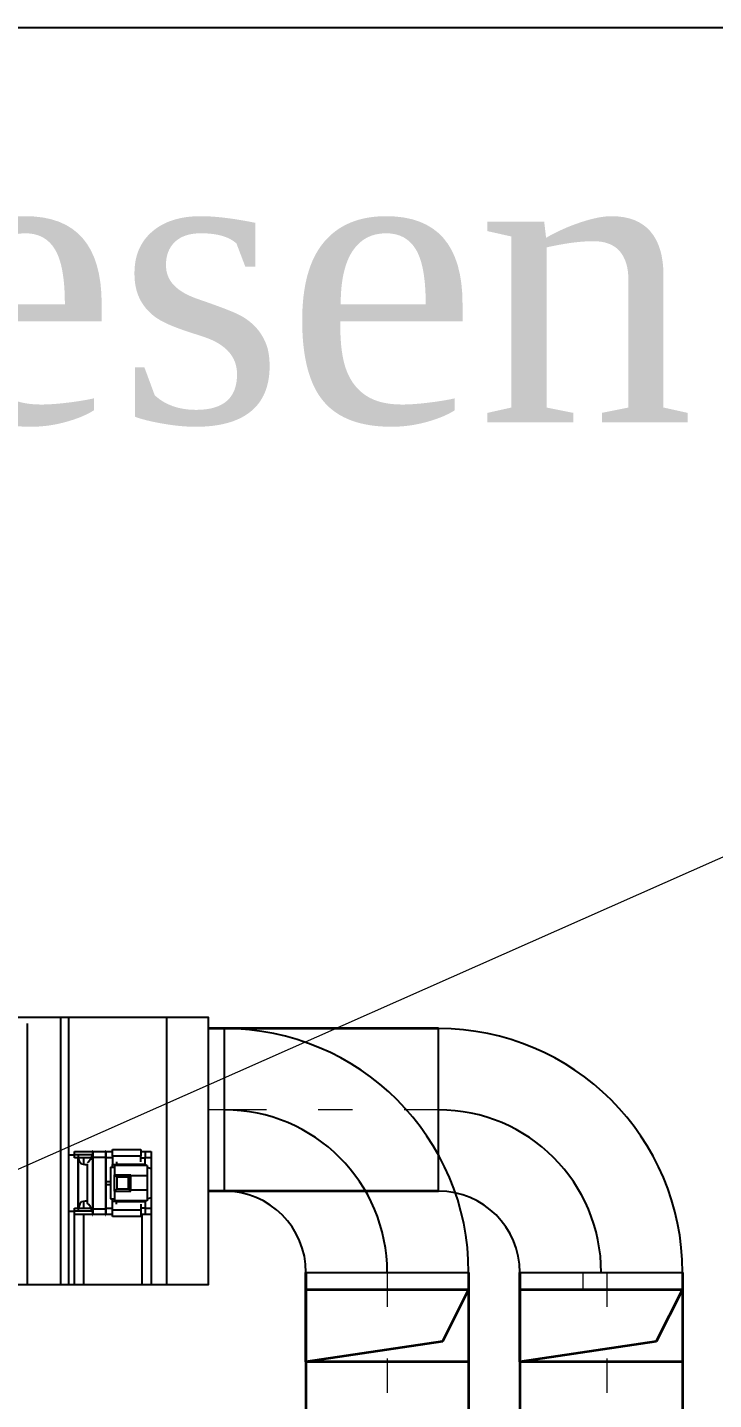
# Model space of a CAD drawing. Header units: inches. Extents: x 23 to 100097, y 11 to 104145.
# Drawn here: x 11812 to 14204, y 99359 to 104145 of the extents above; entities that cross this region are included whole.
import ezdxf

# ---------------------------------------------------------------- set-up
doc = ezdxf.new("R2010")
doc.units = ezdxf.units.IN
doc.header["$MEASUREMENT"] = 0
doc.linetypes.add('ACAD_ISO03W100', pattern=[30, 12, -18])
doc.layers.add('Divar', color=7, linetype='Continuous', lineweight=25)
for name, color, linetype in [('SYSTEMAIR1', 7, 'Continuous'), ('TEKST', 7, 'Continuous'), ('VRV MUSA', 5, 'Continuous')]:
    doc.layers.add(name, color=color, linetype=linetype)
doc.styles.add('Times New  Roman', font='times.ttf')

# ---------------------------------------------------------------- blocks, each defined once
blk = doc.blocks.new('adadadadad')
at = {"layer": 'Divar'}
blk.add_lwpolyline([(165343, -85512.5), (165343, -84030.5), (168725, -84030.5), (168725, -85512.5)], close=True, dxfattribs=at)
at = {"layer": 'SYSTEMAIR1', "linetype": 'Continuous'}
for p, q in [((167725.1, -85512.5, 0), (167725.1, -84066)), ((167725.1, -85512.5, 0), (167725.1, -84066)), ((167984.9, -84809.4, 0), (167984.9, -84773.8, 0)), ((168004.8, -84809.4, 0), (167984.9, -84809.4, 0)), ((168004.8, -84791.6, 0), (168004.8, -84791.6, 0)), ((168004.8, -84791.6, 0), (168004.8, -84791.8, 0)), ((168004.8, -84791.8, 0), (168004.8, -84792, 0)), ((168004.8, -84792, 0), (168004.8, -84792.4, 0)), ((168004.8, -84792.4, 0), (168004.8, -84792.8, 0)), ((168004.8, -84792.8, 0), (168004.8, -84793.4, 0)), ((168004.8, -84793.4, 0), (168004.8, -84794, 0)), ((168004.8, -84794, 0), (168004.8, -84794.7, 0)), ((168004.8, -84794.7, 0), (168004.8, -84795.5, 0)), ((168004.8, -84795.5, 0), (168004.8, -84796.3, 0)), ((168004.8, -84796.3, 0), (168004.8, -84797.3, 0)), ((168004.8, -84797.3, 0), (168004.8, -84798.2, 0)), ((168004.8, -84798.2, 0), (168004.8, -84799.3, 0)), ((168004.8, -84799.3, 0), (168004.8, -84800.4, 0)), ((168004.8, -84800.4, 0), (168004.8, -84801.5, 0)), ((168004.8, -84801.5, 0), (168004.8, -84802.6, 0)), ((168004.8, -84802.6, 0), (168004.8, -84803.8, 0)), ((168004.8, -84803.8, 0), (168004.8, -84804.9, 0)), ((168004.8, -84806.3, 0), (168004.8, -84805.8, 0)), ((168004.8, -84808, 0), (168004.8, -84806.3, 0)), ((168004.8, -84810.7, 0), (168004.8, -84808, 0)), ((168004.8, -84814.4, 0), (168004.8, -84810.7, 0)), ((168004.8, -84819.1, 0), (168004.8, -84814.4, 0)), ((168004.8, -84824.9, 0), (168004.8, -84819.1, 0)), ((168004.8, -84831.5, 0), (168004.8, -84824.9, 0)), ((168004.8, -84839.1, 0), (168004.8, -84831.5, 0)), ((168084.7, -84770.2, 0), (168084.7, -84770.9, 0)), ((168084.7, -84770.9, 0), (168084.7, -84773, 0)), ((168084.7, -84773, 0), (168084.7, -84776.3, 0)), ((168084.7, -84776.3, 0), (168084.7, -84781, 0)), ((168084.7, -84781, 0), (168084.7, -84786.9, 0)), ((168084.7, -84786.9, 0), (168084.7, -84794.1, 0)), ((168084.7, -84794.1, 0), (168084.7, -84802.4, 0)), ((168084.7, -84802.4, 0), (168084.7, -84811.8, 0)), ((168084.7, -84811.8, 0), (168084.7, -84822.3, 0)), ((168084.7, -84822.3, 0), (168084.7, -84833.8, 0)), ((168084.7, -84833.8, 0), (168084.7, -84846.1, 0)), ((168087.4, -84770.2, 0), (168087.4, -84770.9, 0)), ((168087.4, -84770.9, 0), (168087.4, -84773, 0)), ((168087.4, -84773, 0), (168087.4, -84776.3, 0)), ((168087.4, -84776.3, 0), (168087.4, -84781, 0)), ((168087.4, -84781, 0), (168087.4, -84786.9, 0)), ((168087.4, -84786.9, 0), (168087.4, -84794.1, 0)), ((168087.4, -84794.1, 0), (168087.4, -84802.4, 0)), ((168087.4, -84802.4, 0), (168087.4, -84811.8, 0)), ((168087.4, -84805.8, 0), (168087.4, -84806.3, 0)), ((168087.4, -84806.3, 0), (168087.4, -84808, 0)), ((168087.4, -84808, 0), (168087.4, -84810.7, 0)), ((168087.4, -84810.7, 0), (168087.4, -84814.4, 0)), ((168087.4, -84811.8, 0), (168087.4, -84822.3, 0)), ((168087.4, -84814.4, 0), (168087.4, -84819.1, 0)), ((168087.4, -84819.1, 0), (168087.4, -84824.9, 0)), ((168087.4, -84822.3, 0), (168087.4, -84833.8, 0)), ((168087.4, -84824.9, 0), (168087.4, -84831.5, 0)), ((168087.4, -84831.5, 0), (168087.4, -84839.1, 0)), ((168087.4, -84833.8, 0), (168087.4, -84846.1, 0)), ((168157, -84770.2, 0), (168157, -84770.9, 0)), ((168157, -84770.9, 0), (168157, -84773, 0)), ((168157, -84773, 0), (168157, -84776.3, 0)), ((168157, -84776.3, 0), (168157, -84781, 0)), ((168157, -84781, 0), (168157, -84786.9, 0)), ((168157, -84786.9, 0), (168157, -84794.1, 0)), ((168157, -84794.1, 0), (168157, -84802.4, 0)), ((168157, -84802.4, 0), (168157, -84811.8, 0)), ((168157, -84805.8, 0), (168157, -84806.3, 0)), ((168157, -84806.3, 0), (168157, -84808, 0)), ((168157, -84808, 0), (168157, -84810.7, 0)), ((168157, -84810.7, 0), (168157, -84814.4, 0)), ((168157, -84811.8, 0), (168157, -84822.3, 0)), ((168157, -84814.4, 0), (168157, -84819.1, 0)), ((168157, -84819.1, 0), (168157, -84824.9, 0)), ((168157, -84822.3, 0), (168157, -84833.8, 0)), ((168157, -84824.9, 0), (168157, -84831.5, 0)), ((168157, -84831.5, 0), (168157, -84839.1, 0)), ((168157, -84833.8, 0), (168157, -84846.1, 0)), ((168159.6, -84770.2, 0), (168159.6, -84770.9, 0)), ((168159.6, -84770.9, 0), (168159.6, -84773, 0)), ((168159.6, -84773, 0), (168159.6, -84776.3, 0)), ((168159.6, -84776.3, 0), (168159.6, -84781, 0)), ((168159.6, -84781, 0), (168159.6, -84786.9, 0)), ((168159.6, -84786.9, 0), (168159.6, -84794.1, 0)), ((168159.6, -84794.1, 0), (168159.6, -84802.4, 0)), ((168159.6, -84802.4, 0), (168159.6, -84811.8, 0)), ((168159.6, -84811.8, 0), (168159.6, -84822.3, 0)), ((168159.6, -84822.3, 0), (168159.6, -84833.8, 0)), ((168159.6, -84833.8, 0), (168159.6, -84846.1, 0)), ((168195.9, -84761.8, 0), (168353.2, -84761.8, 0)), ((168195.9, -84799.1, 0), (168195.9, -84761.8, 0)), ((168353.2, -84799.1, 0), (168195.9, -84799.1, 0)), ((168353.2, -84761.8, 0), (168353.2, -84799.1, 0)), ((168353.2, -84773.8, 0), (168375.7, -84773.8, 0)), ((168375.7, -84811.1, 0), (168353.2, -84811.1, 0)), ((168375.7, -84773.8, 0), (168409.4, -84773.8, 0)), ((168375.7, -84773.8, 0), (168375.7, -84811.1, 0)), ((168409.4, -84809.4, 0), (168375.7, -84809.4, 0)), ((168409.4, -84773.8, 0), (168409.4, -84809.4, 0)), ((168004.8, -84847.5, 0), (168004.8, -84839.1, 0)), ((168004.8, -84856.6, 0), (168004.8, -84847.5, 0)), ((168004.8, -84866.5, 0), (168004.8, -84856.6, 0)), ((168004.8, -84876.9, 0), (168004.8, -84866.5, 0)), ((168004.8, -84887.9, 0), (168004.8, -84876.9, 0)), ((168004.8, -84899.4, 0), (168004.8, -84887.9, 0)), ((168004.8, -84911.2, 0), (168004.8, -84899.4, 0)), ((168004.8, -84923.3, 0), (168004.8, -84911.2, 0)), ((168084.7, -84846.1, 0), (168084.7, -84859.1, 0)), ((168084.7, -84859.1, 0), (168084.7, -84872.9, 0)), ((168084.7, -84872.9, 0), (168084.7, -84887.2, 0)), ((168084.7, -84887.2, 0), (168084.7, -84902, 0)), ((168084.7, -84902, 0), (168084.7, -84917.2, 0)), ((168087.4, -84839.1, 0), (168087.4, -84847.5, 0)), ((168087.4, -84846.1, 0), (168087.4, -84859.1, 0)), ((168087.4, -84847.5, 0), (168087.4, -84856.6, 0)), ((168087.4, -84856.6, 0), (168087.4, -84866.5, 0)), ((168087.4, -84859.1, 0), (168087.4, -84872.9, 0)), ((168087.4, -84866.5, 0), (168087.4, -84876.9, 0)), ((168087.4, -84872.9, 0), (168087.4, -84887.2, 0)), ((168087.4, -84876.9, 0), (168087.4, -84887.9, 0)), ((168087.4, -84887.2, 0), (168087.4, -84902, 0)), ((168087.4, -84887.9, 0), (168087.4, -84899.4, 0)), ((168087.4, -84899.4, 0), (168087.4, -84911.2, 0)), ((168087.4, -84902, 0), (168087.4, -84917.2, 0)), ((168087.4, -84911.2, 0), (168087.4, -84923.3, 0)), ((168157, -84839.1, 0), (168157, -84847.5, 0)), ((168157, -84846.1, 0), (168157, -84859.1, 0)), ((168157, -84847.5, 0), (168157, -84856.6, 0)), ((168157, -84856.6, 0), (168157, -84866.5, 0)), ((168157, -84859.1, 0), (168157, -84872.9, 0)), ((168157, -84866.5, 0), (168157, -84876.9, 0)), ((168157, -84872.9, 0), (168157, -84887.2, 0)), ((168157, -84876.9, 0), (168157, -84887.9, 0)), ((168157, -84887.2, 0), (168157, -84902, 0)), ((168157, -84887.9, 0), (168157, -84899.4, 0)), ((168157, -84899.4, 0), (168157, -84911.2, 0)), ((168157, -84902, 0), (168157, -84917.2, 0)), ((168157, -84911.2, 0), (168157, -84923.3, 0)), ((168159.6, -84846.1, 0), (168159.6, -84859.1, 0)), ((168159.6, -84859.1, 0), (168159.6, -84872.9, 0)), ((168159.6, -84872.9, 0), (168159.6, -84887.2, 0)), ((168159.6, -84887.2, 0), (168159.6, -84902, 0)), ((168159.6, -84902, 0), (168159.6, -84917.2, 0)), ((168184.6, -84859.8, 0), (168184.6, -84860.2, 0)), ((168184.6, -84860.2, 0), (168184.6, -84861.2, 0)), ((168184.6, -84861.2, 0), (168184.6, -84862.9, 0)), ((168184.6, -84862.9, 0), (168184.6, -84865.2, 0)), ((168184.6, -84865.2, 0), (168184.6, -84868.1, 0)), ((168184.6, -84868.1, 0), (168184.6, -84871.7, 0)), ((168184.6, -84871.7, 0), (168184.6, -84875.8, 0)), ((168184.6, -84875.8, 0), (168184.6, -84880.5, 0)), ((168184.6, -84880.5, 0), (168184.6, -84885.7, 0)), ((168184.6, -84885.7, 0), (168184.6, -84891.3, 0)), ((168184.6, -84891.3, 0), (168184.6, -84897.4, 0)), ((168184.6, -84897.4, 0), (168184.6, -84903.9, 0)), ((168184.6, -84903.9, 0), (168184.6, -84910.8, 0)), ((168184.6, -84910.8, 0), (168184.6, -84917.9, 0)), ((168207.1, -84993, 0), (168207.1, -84903.1, 0)), ((168207.1, -84903.1, 0), (168220.4, -84916.4, 0)), ((168218.3, -84843.5, 0), (168375.7, -84843.5, 0)), ((168297, -84903.1, 0), (168283.7, -84916.4, 0)), ((168297, -84993, 0), (168297, -84903.1, 0)), ((168375.7, -84843.5, 0), (168375.7, -84850.3, 0)), ((168386.9, -84850.3, 0), (168386.9, -84907.5, 0)), ((168386.9, -84907.5, 0), (168386.9, -84988.5, 0)), ((168409.4, -84868.4, 0), (168409.4, -84868.7, 0)), ((168409.4, -84868.7, 0), (168409.4, -84869.6, 0)), ((168409.4, -84869.6, 0), (168409.4, -84871.1, 0)), ((168409.4, -84871.1, 0), (168409.4, -84873.2, 0)), ((168409.4, -84873.2, 0), (168409.4, -84875.8, 0)), ((168409.4, -84875.8, 0), (168409.4, -84879, 0)), ((168409.4, -84879, 0), (168409.4, -84882.8, 0)), ((168409.4, -84882.8, 0), (168409.4, -84887, 0)), ((168409.4, -84887, 0), (168409.4, -84891.7, 0)), ((168409.4, -84891.7, 0), (168409.4, -84896.8, 0)), ((168409.4, -84896.8, 0), (168409.4, -84902.3, 0)), ((168409.4, -84902.3, 0), (168409.4, -84908.2, 0)), ((168409.4, -84908.2, 0), (168409.4, -84914.4, 0)), ((168004.8, -84935.6, 0), (168004.8, -84923.3, 0)), ((168004.8, -84948, 0), (168004.8, -84935.6, 0)), ((168004.8, -84960.4, 0), (168004.8, -84948, 0)), ((168004.8, -84972.7, 0), (168004.8, -84960.4, 0)), ((168004.8, -84984.8, 0), (168004.8, -84972.7, 0)), ((168004.8, -84996.7, 0), (168004.8, -84984.8, 0)), ((168084.7, -84917.2, 0), (168084.7, -84932.5, 0)), ((168084.7, -84932.5, 0), (168084.7, -84948, 0)), ((168084.7, -84948, 0), (168084.7, -84963.5, 0)), ((168084.7, -84963.5, 0), (168084.7, -84978.9, 0)), ((168084.7, -84978.9, 0), (168084.7, -84994, 0)), ((168087.4, -84917.2, 0), (168087.4, -84932.5, 0)), ((168087.4, -84923.3, 0), (168087.4, -84935.6, 0)), ((168087.4, -84932.5, 0), (168087.4, -84948, 0)), ((168087.4, -84935.6, 0), (168087.4, -84948, 0)), ((168087.4, -84948, 0), (168087.4, -84960.4, 0)), ((168087.4, -84948, 0), (168087.4, -84963.5, 0)), ((168087.4, -84960.4, 0), (168087.4, -84972.7, 0)), ((168087.4, -84963.5, 0), (168087.4, -84978.9, 0)), ((168087.4, -84972.7, 0), (168087.4, -84984.8, 0)), ((168087.4, -84978.9, 0), (168087.4, -84994, 0)), ((168087.4, -84984.8, 0), (168087.4, -84996.7, 0)), ((168157, -84917.2, 0), (168157, -84932.5, 0)), ((168157, -84923.3, 0), (168157, -84935.6, 0)), ((168157, -84932.5, 0), (168157, -84948, 0)), ((168157, -84935.6, 0), (168157, -84948, 0)), ((168157, -84948, 0), (168157, -84963.5, 0)), ((168157, -84948, 0), (168157, -84960.4, 0)), ((168157, -84960.4, 0), (168157, -84972.7, 0)), ((168157, -84963.5, 0), (168157, -84978.9, 0)), ((168157, -84972.7, 0), (168157, -84984.8, 0)), ((168157, -84978.9, 0), (168157, -84994, 0)), ((168157, -84984.8, 0), (168157, -84996.7, 0)), ((168159.6, -84917.2, 0), (168159.6, -84932.5, 0)), ((168159.6, -84932.5, 0), (168159.6, -84948, 0)), ((168159.6, -84939.2, 0), (168159.6, -84939.2, 0)), ((168159.6, -84939.2, 0), (168159.6, -84939.3, 0)), ((168159.6, -84939.3, 0), (168159.6, -84939.5, 0)), ((168159.6, -84939.5, 0), (168159.6, -84939.7, 0)), ((168159.6, -84939.7, 0), (168159.6, -84940, 0)), ((168159.6, -84940, 0), (168159.6, -84940.4, 0)), ((168159.6, -84940.4, 0), (168159.6, -84940.8, 0)), ((168159.6, -84940.8, 0), (168159.6, -84941.3, 0)), ((168159.6, -84941.3, 0), (168159.6, -84941.8, 0)), ((168159.6, -84941.8, 0), (168159.6, -84942.4, 0)), ((168159.6, -84942.4, 0), (168159.6, -84943, 0)), ((168159.6, -84943, 0), (168159.6, -84943.6, 0)), ((168159.6, -84943.6, 0), (168159.6, -84944.3, 0)), ((168159.6, -84944.3, 0), (168159.6, -84945, 0)), ((168159.6, -84945, 0), (168159.6, -84945.7, 0)), ((168159.6, -84945.7, 0), (168159.6, -84946.5, 0)), ((168159.6, -84946.5, 0), (168159.6, -84947.3, 0)), ((168159.6, -84947.3, 0), (168159.6, -84948, 0)), ((168159.6, -84948, 0), (168159.6, -84948.8, 0)), ((168159.6, -84948, 0), (168159.6, -84963.5, 0)), ((168159.6, -84948.8, 0), (168159.6, -84949.6, 0)), ((168159.6, -84949.6, 0), (168159.6, -84950.3, 0)), ((168159.6, -84950.3, 0), (168159.6, -84951, 0)), ((168159.6, -84951, 0), (168159.6, -84951.8, 0)), ((168159.6, -84951.8, 0), (168159.6, -84952.4, 0)), ((168159.6, -84952.4, 0), (168159.6, -84953.1, 0)), ((168159.6, -84953.1, 0), (168159.6, -84953.7, 0)), ((168159.6, -84953.7, 0), (168159.6, -84954.3, 0)), ((168159.6, -84954.3, 0), (168159.6, -84954.8, 0)), ((168159.6, -84954.8, 0), (168159.6, -84955.2, 0)), ((168159.6, -84955.2, 0), (168159.6, -84955.7, 0)), ((168159.6, -84955.7, 0), (168159.6, -84956, 0)), ((168159.6, -84956, 0), (168159.6, -84956.3, 0)), ((168159.6, -84956.3, 0), (168159.6, -84956.5, 0)), ((168159.6, -84956.5, 0), (168159.6, -84956.7, 0)), ((168159.6, -84956.7, 0), (168159.6, -84956.8, 0)), ((168159.6, -84956.8, 0), (168159.6, -84956.8, 0)), ((168159.6, -84963.5, 0), (168159.6, -84978.9, 0)), ((168159.6, -84978.9, 0), (168159.6, -84994, 0)), ((168184.6, -84917.9, 0), (168184.6, -84925.2, 0)), ((168184.6, -84925.2, 0), (168184.6, -84932.7, 0)), ((168184.6, -84932.7, 0), (168184.6, -84940.3, 0)), ((168184.6, -84939.2, 0), (168184.6, -84939.2, 0)), ((168184.6, -84939.2, 0), (168184.6, -84939.3, 0)), ((168184.6, -84939.3, 0), (168184.6, -84939.5, 0)), ((168184.6, -84939.5, 0), (168184.6, -84939.7, 0)), ((168184.6, -84939.7, 0), (168184.6, -84940, 0)), ((168184.6, -84940, 0), (168184.6, -84940.4, 0)), ((168184.6, -84940.3, 0), (168184.6, -84948, 0)), ((168184.6, -84940.4, 0), (168184.6, -84940.8, 0)), ((168184.6, -84940.8, 0), (168184.6, -84941.3, 0)), ((168184.6, -84941.3, 0), (168184.6, -84941.8, 0)), ((168184.6, -84941.8, 0), (168184.6, -84942.4, 0)), ((168184.6, -84942.4, 0), (168184.6, -84943, 0)), ((168184.6, -84943, 0), (168184.6, -84943.6, 0)), ((168184.6, -84943.6, 0), (168184.6, -84944.3, 0)), ((168184.6, -84944.3, 0), (168184.6, -84945, 0)), ((168184.6, -84945, 0), (168184.6, -84945.7, 0)), ((168184.6, -84945.7, 0), (168184.6, -84946.5, 0)), ((168184.6, -84946.5, 0), (168184.6, -84947.3, 0)), ((168184.6, -84947.3, 0), (168184.6, -84948, 0)), ((168184.6, -84948, 0), (168184.6, -84955.7, 0)), ((168184.6, -84948, 0), (168184.6, -84948.8, 0)), ((168184.6, -84948.8, 0), (168184.6, -84949.6, 0)), ((168184.6, -84949.6, 0), (168184.6, -84950.3, 0)), ((168184.6, -84950.3, 0), (168184.6, -84951, 0)), ((168184.6, -84951, 0), (168184.6, -84951.8, 0)), ((168184.6, -84951.8, 0), (168184.6, -84952.4, 0)), ((168184.6, -84952.4, 0), (168184.6, -84953.1, 0)), ((168184.6, -84953.1, 0), (168184.6, -84953.7, 0)), ((168184.6, -84953.7, 0), (168184.6, -84954.3, 0)), ((168184.6, -84954.3, 0), (168184.6, -84954.8, 0)), ((168184.6, -84954.8, 0), (168184.6, -84955.2, 0)), ((168184.6, -84955.2, 0), (168184.6, -84955.7, 0)), ((168184.6, -84955.7, 0), (168184.6, -84963.3, 0)), ((168184.6, -84955.7, 0), (168184.6, -84956, 0)), ((168184.6, -84956, 0), (168184.6, -84956.3, 0)), ((168184.6, -84956.3, 0), (168184.6, -84956.5, 0)), ((168184.6, -84956.5, 0), (168184.6, -84956.7, 0)), ((168184.6, -84956.7, 0), (168184.6, -84956.8, 0)), ((168184.6, -84956.8, 0), (168184.6, -84956.8, 0)), ((168184.6, -84963.3, 0), (168184.6, -84970.8, 0)), ((168184.6, -84970.8, 0), (168184.6, -84978.2, 0)), ((168184.6, -84978.2, 0), (168184.6, -84985.3, 0)), ((168184.6, -84985.3, 0), (168184.6, -84992.1, 0)), ((168220.4, -84979.7, 0), (168207.1, -84993, 0)), ((168220.4, -84916.4, 0), (168220.4, -84979.7, 0)), ((168283.7, -84916.4, 0), (168220.4, -84916.4, 0)), ((168220.4, -84916.4, 0), (168220.4, -84979.7, 0)), ((168220.4, -84979.7, 0), (168283.7, -84979.7, 0)), ((168283.7, -84916.4, 0), (168283.7, -84979.7, 0)), ((168283.7, -84979.7, 0), (168283.7, -84916.4, 0)), ((168283.7, -84979.7, 0), (168297, -84993, 0)), ((168386.9, -84988.5, 0), (168386.9, -85045.8, 0)), ((168409.4, -84914.4, 0), (168409.4, -84920.8, 0)), ((168409.4, -84920.8, 0), (168409.4, -84927.4, 0)), ((168409.4, -84927.4, 0), (168409.4, -84934.2, 0)), ((168409.4, -84934.2, 0), (168409.4, -84941.1, 0)), ((168409.4, -84941.1, 0), (168409.4, -84948, 0)), ((168409.4, -84948, 0), (168409.4, -84955, 0)), ((168409.4, -84955, 0), (168409.4, -84961.9, 0)), ((168409.4, -84961.9, 0), (168409.4, -84968.6, 0)), ((168409.4, -84968.6, 0), (168409.4, -84975.3, 0)), ((168409.4, -84975.3, 0), (168409.4, -84981.7, 0)), ((168409.4, -84981.7, 0), (168409.4, -84987.8, 0)), ((168409.4, -84987.8, 0), (168409.4, -84993.7, 0)), ((168004.8, -85008.1, 0), (168004.8, -84996.7, 0)), ((168004.8, -85019.1, 0), (168004.8, -85008.1, 0)), ((168004.8, -85029.6, 0), (168004.8, -85019.1, 0)), ((168004.8, -85039.4, 0), (168004.8, -85029.6, 0)), ((168004.8, -85048.6, 0), (168004.8, -85039.4, 0)), ((168004.8, -85057, 0), (168004.8, -85048.6, 0)), ((168004.8, -85064.5, 0), (168004.8, -85057, 0)), ((168004.8, -85071.2, 0), (168004.8, -85064.5, 0)), ((168084.7, -84994, 0), (168084.7, -85008.8, 0)), ((168084.7, -85008.8, 0), (168084.7, -85023.2, 0)), ((168084.7, -85023.2, 0), (168084.7, -85036.9, 0)), ((168084.7, -85036.9, 0), (168084.7, -85050, 0)), ((168084.7, -85050, 0), (168084.7, -85062.3, 0)), ((168084.7, -85062.3, 0), (168084.7, -85073.7, 0)), ((168087.4, -84994, 0), (168087.4, -85008.8, 0)), ((168087.4, -84996.7, 0), (168087.4, -85008.1, 0)), ((168087.4, -85008.1, 0), (168087.4, -85019.1, 0)), ((168087.4, -85008.8, 0), (168087.4, -85023.2, 0)), ((168087.4, -85019.1, 0), (168087.4, -85029.6, 0)), ((168087.4, -85023.2, 0), (168087.4, -85036.9, 0)), ((168087.4, -85029.6, 0), (168087.4, -85039.4, 0)), ((168087.4, -85036.9, 0), (168087.4, -85050, 0)), ((168087.4, -85039.4, 0), (168087.4, -85048.6, 0)), ((168087.4, -85048.6, 0), (168087.4, -85057, 0)), ((168087.4, -85050, 0), (168087.4, -85062.3, 0)), ((168087.4, -85057, 0), (168087.4, -85064.5, 0)), ((168087.4, -85062.3, 0), (168087.4, -85073.7, 0)), ((168087.4, -85064.5, 0), (168087.4, -85071.2, 0)), ((168157, -84994, 0), (168157, -85008.8, 0)), ((168157, -84996.7, 0), (168157, -85008.1, 0)), ((168157, -85008.1, 0), (168157, -85019.1, 0)), ((168157, -85008.8, 0), (168157, -85023.2, 0)), ((168157, -85019.1, 0), (168157, -85029.6, 0)), ((168157, -85023.2, 0), (168157, -85036.9, 0)), ((168157, -85029.6, 0), (168157, -85039.4, 0)), ((168157, -85036.9, 0), (168157, -85050, 0)), ((168157, -85039.4, 0), (168157, -85048.6, 0)), ((168157, -85048.6, 0), (168157, -85057, 0)), ((168157, -85050, 0), (168157, -85062.3, 0)), ((168157, -85057, 0), (168157, -85064.5, 0)), ((168157, -85062.3, 0), (168157, -85073.7, 0)), ((168157, -85064.5, 0), (168157, -85071.2, 0)), ((168159.6, -84994, 0), (168159.6, -85008.8, 0)), ((168159.6, -85008.8, 0), (168159.6, -85023.2, 0)), ((168159.6, -85023.2, 0), (168159.6, -85036.9, 0)), ((168159.6, -85036.9, 0), (168159.6, -85050, 0)), ((168159.6, -85050, 0), (168159.6, -85062.3, 0)), ((168159.6, -85062.3, 0), (168159.6, -85073.7, 0)), ((168184.6, -84992.1, 0), (168184.6, -84998.6, 0)), ((168184.6, -84998.6, 0), (168184.6, -85004.7, 0)), ((168184.6, -85004.7, 0), (168184.6, -85010.4, 0)), ((168184.6, -85010.4, 0), (168184.6, -85015.6, 0)), ((168184.6, -85015.6, 0), (168184.6, -85020.3, 0)), ((168184.6, -85020.3, 0), (168184.6, -85024.4, 0)), ((168184.6, -85024.4, 0), (168184.6, -85027.9, 0)), ((168184.6, -85027.9, 0), (168184.6, -85030.9, 0)), ((168184.6, -85030.9, 0), (168184.6, -85033.2, 0)), ((168184.6, -85033.2, 0), (168184.6, -85034.9, 0)), ((168184.6, -85034.9, 0), (168184.6, -85035.9, 0)), ((168184.6, -85035.9, 0), (168184.6, -85036.2, 0)), ((168195.9, -85050.4, 0), (168195.9, -85036.2, 0)), ((168218.3, -85050.4, 0), (168195.9, -85050.4, 0)), ((168218.3, -85052.6, 0), (168218.3, -85045.8, 0)), ((168375.7, -85052.6, 0), (168218.3, -85052.6, 0)), ((168235.7, -84993.1, 0), (168235.7, -84993.1, 0)), ((168235.7, -84993.1, 0), (168235.8, -84993.1, 0)), ((168235.8, -84993.1, 0), (168236, -84993.1, 0)), ((168236, -84993.1, 0), (168236.2, -84993.1, 0)), ((168236.2, -84993.1, 0), (168236.4, -84993.1, 0)), ((168236.4, -84993.1, 0), (168236.8, -84993.1, 0)), ((168236.8, -84993.1, 0), (168237.1, -84993.1, 0)), ((168237.1, -84993.1, 0), (168237.6, -84993.1, 0)), ((168237.6, -84993.1, 0), (168238, -84993.1, 0)), ((168238, -84993.1, 0), (168238.5, -84993.1, 0)), ((168238.5, -84993.1, 0), (168239.1, -84993.1, 0)), ((168239.1, -84993.1, 0), (168239.7, -84993.1, 0)), ((168239.7, -84993.1, 0), (168240.3, -84993.1, 0)), ((168240.3, -84993.1, 0), (168240.9, -84993.1, 0)), ((168240.9, -84993.1, 0), (168241.6, -84993.1, 0)), ((168241.6, -84993.1, 0), (168242.3, -84993.1, 0)), ((168242.3, -84993.1, 0), (168243, -84993.1, 0)), ((168243, -84993.1, 0), (168243.7, -84993.1, 0)), ((168243.7, -84993.1, 0), (168244.4, -84993.1, 0)), ((168244.4, -84993.1, 0), (168245.1, -84993.1, 0)), ((168245.1, -84993.1, 0), (168245.8, -84993.1, 0)), ((168245.8, -84993.1, 0), (168246.4, -84993.1, 0)), ((168246.4, -84993.1, 0), (168247.1, -84993.1, 0)), ((168247.1, -84993.1, 0), (168247.7, -84993.1, 0)), ((168247.7, -84993.1, 0), (168248.3, -84993.1, 0)), ((168248.3, -84993.1, 0), (168248.8, -84993.1, 0)), ((168248.8, -84993.1, 0), (168249.3, -84993.1, 0)), ((168249.3, -84993.1, 0), (168249.8, -84993.1, 0)), ((168249.8, -84993.1, 0), (168250.2, -84993.1, 0)), ((168250.2, -84993.1, 0), (168250.6, -84993.1, 0)), ((168250.6, -84993.1, 0), (168250.9, -84993.1, 0)), ((168250.9, -84993.1, 0), (168251.2, -84993.1, 0)), ((168251.2, -84993.1, 0), (168251.4, -84993.1, 0)), ((168251.4, -84993.1, 0), (168251.6, -84993.1, 0)), ((168251.6, -84993.1, 0), (168251.7, -84993.1, 0)), ((168251.7, -84993.1, 0), (168251.7, -84993.1, 0)), ((168255.2, -84993.1, 0), (168255.3, -84993.1, 0)), ((168255.3, -84993.1, 0), (168255.4, -84993.1, 0)), ((168255.4, -84993.1, 0), (168255.6, -84993.1, 0)), ((168255.6, -84993.1, 0), (168255.9, -84993.1, 0)), ((168255.9, -84993.1, 0), (168256.2, -84993.1, 0)), ((168256.2, -84993.1, 0), (168256.7, -84993.1, 0)), ((168256.7, -84993.1, 0), (168257.2, -84993.1, 0)), ((168257.2, -84993.1, 0), (168257.7, -84993.1, 0)), ((168257.7, -84993.1, 0), (168258.4, -84993.1, 0)), ((168258.4, -84993.1, 0), (168259.1, -84993.1, 0)), ((168259.1, -84993.1, 0), (168259.8, -84993.1, 0)), ((168259.8, -84993.1, 0), (168260.6, -84993.1, 0)), ((168260.6, -84993.1, 0), (168261.4, -84993.1, 0)), ((168261.4, -84993.1, 0), (168262.3, -84993.1, 0)), ((168262.3, -84993.1, 0), (168263.1, -84993.1, 0)), ((168263.1, -84993.1, 0), (168264.1, -84993.1, 0)), ((168264.1, -84993.1, 0), (168265, -84993.1, 0)), ((168265, -84993.1, 0), (168265.9, -84993.1, 0)), ((168265.9, -84993.1, 0), (168266.8, -84993.1, 0)), ((168266.8, -84993.1, 0), (168267.8, -84993.1, 0)), ((168267.8, -84993.1, 0), (168268.7, -84993.1, 0)), ((168268.7, -84993.1, 0), (168269.6, -84993.1, 0)), ((168269.6, -84993.1, 0), (168270.4, -84993.1, 0)), ((168270.4, -84993.1, 0), (168271.2, -84993.1, 0)), ((168271.2, -84993.1, 0), (168272, -84993.1, 0)), ((168272, -84993.1, 0), (168272.8, -84993.1, 0)), ((168272.8, -84993.1, 0), (168273.4, -84993.1, 0)), ((168273.4, -84993.1, 0), (168274.1, -84993.1, 0)), ((168274.1, -84993.1, 0), (168274.6, -84993.1, 0)), ((168274.6, -84993.1, 0), (168275.1, -84993.1, 0)), ((168275.1, -84993.1, 0), (168275.6, -84993.1, 0)), ((168275.6, -84993.1, 0), (168275.9, -84993.1, 0)), ((168275.9, -84993.1, 0), (168276.2, -84993.1, 0)), ((168276.2, -84993.1, 0), (168276.4, -84993.1, 0)), ((168276.4, -84993.1, 0), (168276.5, -84993.1, 0)), ((168276.5, -84993.1, 0), (168276.6, -84993.1, 0)), ((168375.7, -85045.8, 0), (168375.7, -85052.6, 0)), ((168409.4, -84993.7, 0), (168409.4, -84999.2, 0)), ((168409.4, -84999.2, 0), (168409.4, -85004.3, 0)), ((168409.4, -85004.3, 0), (168409.4, -85009, 0)), ((168409.4, -85009, 0), (168409.4, -85013.3, 0)), ((168409.4, -85013.3, 0), (168409.4, -85017, 0)), ((168409.4, -85017, 0), (168409.4, -85020.2, 0)), ((168409.4, -85020.2, 0), (168409.4, -85022.9, 0)), ((168409.4, -85022.9, 0), (168409.4, -85025, 0)), ((168409.4, -85025, 0), (168409.4, -85026.5, 0)), ((168409.4, -85026.5, 0), (168409.4, -85027.4, 0)), ((168409.4, -85027.4, 0), (168409.4, -85027.7, 0)), ((167984.9, -85122.2, 0), (167984.9, -85086.7, 0)), ((168084.7, -85122.2, 0), (167984.9, -85122.2, 0)), ((168004.8, -85076.9, 0), (168004.8, -85071.2, 0)), ((168004.8, -85081.7, 0), (168004.8, -85076.9, 0)), ((168004.8, -85085.4, 0), (168004.8, -85081.7, 0)), ((168004.8, -85088.1, 0), (168004.8, -85085.4, 0)), ((168004.8, -85089.7, 0), (168004.8, -85088.1, 0)), ((168004.8, -85090.2, 0), (168004.8, -85089.7, 0)), ((168004.8, -85091.1, 0), (168004.8, -85092.3, 0)), ((168004.8, -85092.3, 0), (168004.8, -85093.5, 0)), ((168004.8, -85093.5, 0), (168004.8, -85094.6, 0)), ((168004.8, -85094.6, 0), (168004.8, -85095.7, 0)), ((168004.8, -85095.7, 0), (168004.8, -85096.8, 0)), ((168004.8, -85096.8, 0), (168004.8, -85097.8, 0)), ((168004.8, -85097.8, 0), (168004.8, -85098.8, 0)), ((168004.8, -85098.8, 0), (168004.8, -85099.7, 0)), ((168004.8, -85099.7, 0), (168004.8, -85100.6, 0)), ((168004.8, -85100.6, 0), (168004.8, -85101.3, 0)), ((168004.8, -85101.3, 0), (168004.8, -85102.1, 0)), ((168004.8, -85102.1, 0), (168004.8, -85102.7, 0)), ((168004.8, -85102.7, 0), (168004.8, -85103.2, 0)), ((168004.8, -85103.2, 0), (168004.8, -85103.7, 0)), ((168004.8, -85103.7, 0), (168004.8, -85104, 0)), ((168004.8, -85104, 0), (168004.8, -85104.3, 0)), ((168004.8, -85104.3, 0), (168004.8, -85104.4, 0)), ((168004.8, -85104.4, 0), (168004.8, -85104.5, 0)), ((168084.7, -85073.7, 0), (168084.7, -85084.2, 0)), ((168084.7, -85084.2, 0), (168084.7, -85093.7, 0)), ((168084.7, -85093.7, 0), (168084.7, -85102, 0)), ((168084.7, -85102, 0), (168084.7, -85109.1, 0)), ((168084.7, -85109.1, 0), (168084.7, -85115.1, 0)), ((168084.7, -85115.1, 0), (168084.7, -85119.7, 0)), ((168084.7, -85119.7, 0), (168084.7, -85123.1, 0)), ((168084.7, -85123.1, 0), (168084.7, -85125.1, 0)), ((168084.7, -85125.1, 0), (168084.7, -85125.8, 0)), ((168087.4, -85071.2, 0), (168087.4, -85076.9, 0)), ((168087.4, -85073.7, 0), (168087.4, -85084.2, 0)), ((168087.4, -85076.9, 0), (168087.4, -85081.7, 0)), ((168087.4, -85081.7, 0), (168087.4, -85085.4, 0)), ((168087.4, -85084.2, 0), (168087.4, -85093.7, 0)), ((168087.4, -85085.4, 0), (168087.4, -85088.1, 0)), ((168087.4, -85088.1, 0), (168087.4, -85089.7, 0)), ((168087.4, -85089.7, 0), (168087.4, -85090.2, 0)), ((168087.4, -85093.7, 0), (168087.4, -85102, 0)), ((168087.4, -85102, 0), (168087.4, -85109.1, 0)), ((168087.4, -85109.1, 0), (168087.4, -85115.1, 0)), ((168087.4, -85115.1, 0), (168087.4, -85119.7, 0)), ((168087.4, -85119.7, 0), (168087.4, -85123.1, 0)), ((168087.4, -85123.1, 0), (168087.4, -85125.1, 0)), ((168087.4, -85125.1, 0), (168087.4, -85125.8, 0)), ((168157, -85071.2, 0), (168157, -85076.9, 0)), ((168157, -85073.7, 0), (168157, -85084.2, 0)), ((168157, -85076.9, 0), (168157, -85081.7, 0)), ((168157, -85081.7, 0), (168157, -85085.4, 0)), ((168157, -85084.2, 0), (168157, -85093.7, 0)), ((168157, -85085.4, 0), (168157, -85088.1, 0)), ((168157, -85088.1, 0), (168157, -85089.7, 0)), ((168157, -85089.7, 0), (168157, -85090.2, 0)), ((168157, -85093.7, 0), (168157, -85102, 0)), ((168157, -85102, 0), (168157, -85109.1, 0)), ((168157, -85109.1, 0), (168157, -85115.1, 0)), ((168157, -85115.1, 0), (168157, -85119.7, 0)), ((168157, -85119.7, 0), (168157, -85123.1, 0)), ((168157, -85123.1, 0), (168157, -85125.1, 0)), ((168157, -85125.1, 0), (168157, -85125.8, 0)), ((168159.6, -85073.7, 0), (168159.6, -85084.2, 0)), ((168159.6, -85084.2, 0), (168159.6, -85093.7, 0)), ((168159.6, -85093.7, 0), (168159.6, -85102, 0)), ((168159.6, -85102, 0), (168159.6, -85109.1, 0)), ((168159.6, -85109.1, 0), (168159.6, -85115.1, 0)), ((168159.6, -85115.1, 0), (168159.6, -85119.7, 0)), ((168159.6, -85119.7, 0), (168159.6, -85123.1, 0)), ((168159.6, -85123.1, 0), (168159.6, -85125.1, 0)), ((168159.6, -85125.1, 0), (168159.6, -85125.8, 0)), ((168195.9, -85096.9, 0), (168353.2, -85096.9, 0)), ((168195.9, -85134.2, 0), (168195.9, -85096.9, 0)), ((168353.2, -85134.2, 0), (168195.9, -85134.2, 0)), ((168353.2, -85084.9, 0), (168375.7, -85084.9, 0)), ((168353.2, -85096.9, 0), (168353.2, -85134.2, 0)), ((168375.7, -85122.2, 0), (168353.2, -85122.2, 0)), ((168375.7, -85084.9, 0), (168375.7, -85122.2, 0)), ((168375.7, -85086.7, 0), (168409.4, -85086.7, 0)), ((168409.4, -85122.2, 0), (168375.7, -85122.2, 0)), ((168409.4, -85086.7, 0), (168409.4, -85122.2, 0))]:
    blk.add_line(p, q, dxfattribs=at)
at = {"layer": 'SYSTEMAIR1', "linetype": 'Continuous', "extrusion": (-5.4881e-11, -1.98872e-05, 1)}
for p, q in [((167909.9, -85512.5, 0), (167909.9, -84030.5, 0)), ((167954.8, -85512.5, 0), (167954.8, -84030.5, 0)), ((168493.9, -84030.5, 0), (168493.9, -85512.5, 0))]:
    blk.add_line(p, q, dxfattribs=at)
at = {"layer": 'SYSTEMAIR1', "linetype": 'Continuous', "extrusion": (-5.4881e-11, 1.98872e-05, 1)}
for p, q in [((167954.8, -84791.6, 0), (167984.8, -84791.6, 0)), ((167984.9, -84773.8, 0), (168084.7, -84773.8, 0)), ((168011.6, -84791.6, 0), (167984.9, -84791.6, 0)), ((168004.8, -84804.9, 0), (168004.8, -85091.1, 0)), ((168014.8, -84832.1, 0), (168004.8, -84805.8, 0)), ((168077.3, -84809.4, 0), (168006.1, -84809.4, 0)), ((168083.5, -84791.6, 0), (168011.6, -84791.6, 0)), ((168024.8, -84843.2, 0), (168014.8, -84832.1, 0)), ((168034.8, -84809.4, 0), (168034.8, -84845.2, 0)), ((168064.7, -84828.2, 0), (168054.7, -84836, 0)), ((168074.7, -84817, 0), (168064.7, -84828.2, 0)), ((168084.7, -84788, 0), (168074.7, -84817, 0)), ((168084.7, -84770.2, 0), (168087.4, -84770.2, 0)), ((168084.7, -84788, 0), (168084.7, -84800.2, 0)), ((168084.7, -84800.2, 0), (168084.7, -84834.9, 0)), ((168084.7, -84834.9, 0), (168084.7, -84886.8, 0)), ((168087.4, -84773.8, 0), (168157, -84773.8, 0)), ((168087.4, -84805.8, 0), (168157, -84805.8, 0)), ((168157, -84770.2, 0), (168159.6, -84770.2, 0)), ((168159.6, -84773.8, 0), (168195.9, -84773.8, 0)), ((168195.9, -84809.4, 0), (168159.6, -84809.4, 0)), ((168195.9, -84799.1, 0), (168195.9, -84845.6, 0)), ((168218.3, -84830.6, 0), (168218.3, -84843.5, 0)), ((168353.2, -84830.6, 0), (168353.2, -84799.1, 0)), ((168375.7, -84843.5, 0), (168375.7, -84811.1, 0)), ((168409.4, -84809.4, 0), (168409.4, -84868.4, 0)), ((168034.8, -84845.2, 0), (168024.8, -84843.2, 0)), ((168044.7, -84847.2, 0), (168034.8, -84845.2, 0)), ((168054.7, -84847.2, 0), (168044.7, -84847.2, 0)), ((168054.7, -84844.6, 0), (168054.7, -84868.8, 0)), ((168054.7, -84868.8, 0), (168054.7, -84905.2, 0)), ((168054.7, -84905.2, 0), (168054.7, -84948, 0)), ((168084.7, -84886.8, 0), (168084.7, -84948, 0)), ((168184.6, -84859.8, 0), (168207.1, -84859.8, 0)), ((168195.9, -84845.6, 0), (168218.3, -84845.6, 0)), ((168195.9, -84859.8, 0), (168195.9, -84845.6, 0)), ((168207.1, -84850.3, 0), (168207.1, -84903.1, 0)), ((168386.9, -84850.3, 0), (168207.1, -84850.3, 0)), ((168207.1, -84903.1, 0), (168297, -84903.1, 0)), ((168218.3, -84850.3, 0), (168218.3, -84843.5, 0)), ((168386.9, -84907.5, 0), (168297, -84907.5, 0)), ((168386.9, -84859.8, 0), (168409.4, -84868.4, 0)), ((168054.7, -84948, 0), (168054.7, -84990.9, 0)), ((168084.7, -84948, 0), (168084.7, -85009.3, 0)), ((168159.6, -84939.2, 0), (168184.6, -84939.2, 0)), ((168159.6, -84956.8, 0), (168184.6, -84956.8, 0)), ((168386.9, -84988.5, 0), (168297, -84988.5, 0)), ((168014.8, -85063.9, 0), (168004.8, -85090.2, 0)), ((168024.8, -85052.9, 0), (168014.8, -85063.9, 0)), ((168034.8, -85050.8, 0), (168024.8, -85052.9, 0)), ((168044.7, -85048.8, 0), (168034.8, -85050.8, 0)), ((168034.8, -85050.8, 0), (168034.8, -85086.7, 0)), ((168054.7, -85048.8, 0), (168044.7, -85048.8, 0)), ((168054.7, -84990.9, 0), (168054.7, -85027.2, 0)), ((168054.7, -85027.2, 0), (168054.7, -85051.5, 0)), ((168054.7, -85051.5, 0), (168054.7, -85060, 0)), ((168064.7, -85067.9, 0), (168054.7, -85060, 0)), ((168084.7, -85009.3, 0), (168084.7, -85061.2, 0)), ((168084.7, -85061.2, 0), (168084.7, -85095.8, 0)), ((168184.6, -85036.2, 0), (168207.1, -85036.2, 0)), ((168195.9, -85096.9, 0), (168195.9, -85050.4, 0)), ((168207.1, -84993, 0), (168207.1, -85045.8, 0)), ((168207.1, -84993, 0), (168297, -84993, 0)), ((168386.9, -85045.8, 0), (168207.1, -85045.8, 0)), ((168386.9, -85045.8, 0), (168207.1, -85045.8, 0)), ((168218.3, -85065.5, 0), (168218.3, -85052.6, 0)), ((168353.2, -85065.5, 0), (168353.2, -85096.9, 0)), ((168375.7, -85052.6, 0), (168375.7, -85084.9, 0)), ((168386.9, -85036.2, 0), (168409.4, -85027.7, 0)), ((168409.4, -85027.7, 0), (168409.4, -85086.7, 0)), ((167954.8, -85104.5, 0), (167984.8, -85104.5, 0)), ((167984.8, -85512.5, 0), (167984.8, -85104.5, 0)), ((167984.9, -85086.7, 0), (168004.8, -85086.7, 0)), ((168011.6, -85104.5, 0), (167984.9, -85104.5, 0)), ((168006.1, -85086.7, 0), (168077.3, -85086.7, 0)), ((168083.5, -85104.5, 0), (168011.6, -85104.5, 0)), ((168034.8, -85122.2, 0), (168034.8, -85512.5, 0)), ((168074.7, -85079.1, 0), (168064.7, -85067.9, 0)), ((168084.7, -85108, 0), (168074.7, -85079.1, 0)), ((168084.7, -85095.8, 0), (168084.7, -85108, 0)), ((168084.7, -85125.8, 0), (168087.4, -85125.8, 0)), ((168087.4, -85090.2, 0), (168157, -85090.2, 0)), ((168157, -85122.2, 0), (168087.4, -85122.2, 0)), ((168157, -85125.8, 0), (168159.6, -85125.8, 0)), ((168159.6, -85086.7, 0), (168195.9, -85086.7, 0)), ((168195.9, -85122.2, 0), (168159.6, -85122.2, 0)), ((168359.5, -85512.5, 0), (168359.5, -85122.2, 0)), ((168409.4, -85122.2, 0), (168409.4, -85512.5, 0))]:
    blk.add_line(p, q, dxfattribs=at)

msp = doc.modelspace()

# ---------------------------------------------------------------- linework, layer by layer
at = {"color": 3, "ltscale": 500}
for p, q in [((12499.8, 100086.1), (12499.8, 100653.3)), ((12783.3, 99802.6), (13350.4, 99802.6))]:
    msp.add_line(p, q, dxfattribs=at)
at = {"color": 5, "ltscale": 500}
for p, q in [((13245.5, 100086.1), (13245.5, 100653.3)), ((13529, 99802.6), (14096.1, 99802.6))]:
    msp.add_line(p, q, dxfattribs=at)
at = {"color": 4}
msp.add_lwpolyline([(3848.4, 104145), (25172.7, 104145), (25172.7, 80400.7), (3848.4, 80400.7)], close=True, dxfattribs=at)
at = {"color": 3, "ltscale": 500}
for radius in [850.7, 567.1, 283.6]:
    msp.add_arc((12499.8, 99802.6), radius, 0, 90, dxfattribs=at)
at = {"color": 5, "ltscale": 500}
for radius in [850.7, 567.1, 283.6]:
    msp.add_arc((13245.5, 99802.6), radius, 0, 90, dxfattribs=at)
at = {"layer": 'Divar'}
msp.add_line((12442.4, 100692.7), (12442.4, 99959.9), dxfattribs=at)
at = {"layer": 'TEKST', "color": 3, "lineweight": 35, "ltscale": 0.95}
for p, q in [((12499.8, 100653.3), (12442.4, 100653.3)), ((12499.8, 100086.1), (12442.4, 100086.1)), ((12783.3, 99802.6), (12783.3, 96083.3)), ((12783.3, 99743.2), (12783.3, 99802.6)), ((13350.4, 99802.6), (13350.4, 96083.3)), ((13350.4, 99743.2), (13259.6, 99561.8)), ((13259.6, 99561.8), (12783.3, 99491.1))]:
    msp.add_line(p, q, dxfattribs=at)
at = {"layer": 'TEKST', "color": 5, "lineweight": 35, "ltscale": 0.95}
for p, q in [((13245.5, 100653.3), (12442.4, 100653.3)), ((13245.5, 100086.1), (12442.4, 100086.1)), ((13529, 99802.6), (13529, 96083.3)), ((13529, 99743.2), (13529, 99802.6)), ((14096.1, 99802.6), (14096.1, 96083.3)), ((14096.1, 99743.2), (14004.8, 99561.8)), ((14004.8, 99561.8), (13529, 99491.1))]:
    msp.add_line(p, q, dxfattribs=at)
at = {"layer": 'TEKST', "color": 3, "linetype": 'ACAD_ISO03W100', "lineweight": 9, "ltscale": 10}
for p, q in [((12499.8, 100369.7), (12442.4, 100369.7)), ((13066.9, 99802.6), (13066.9, 96083.3))]:
    msp.add_line(p, q, dxfattribs=at)
at = {"layer": 'TEKST', "color": 5, "linetype": 'ACAD_ISO03W100', "lineweight": 9, "ltscale": 10}
for p, q in [((13245.5, 100369.7), (12442.4, 100369.7)), ((13749.6, 99743.2), (13749.6, 99802.6)), ((13832.8, 99802.6), (13832.8, 96083.3))]:
    msp.add_line(p, q, dxfattribs=at)
at = {"layer": 'TEKST', "color": 3, "lineweight": 35, "ltscale": 0.95}
msp.add_lwpolyline([(13350.4, 99743.2), (13350.4, 99491.1), (12783.3, 99491.1), (12783.3, 99743.2)], close=True, dxfattribs=at)
at = {"layer": 'TEKST', "color": 5, "lineweight": 35, "ltscale": 0.95}
msp.add_lwpolyline([(14096.1, 99743.2), (14096.1, 99491.1), (13529, 99491.1), (13529, 99743.2)], close=True, dxfattribs=at)
at = {"layer": 'VRV MUSA', "color": 0, "linetype": 'ByBlock', "lineweight": 0, "ltscale": 1.55}
msp.add_line((14444.5, 101343.2), (11615.5, 100089.1, 0), dxfattribs=at)

# ---------------------------------------------------------------- block references
at = {"layer": 'Divar', "xscale": 0.6301167843381361, "yscale": 0.6301167843381361, "zscale": 0.6301167843381361}
msp.add_blockref('adadadadad', (-93874.1, 153641.7), dxfattribs=at)

# ---------------------------------------------------------------- texts
at = {"color": 4, "insert": (12249.5, 102752.2), "char_height": 1000, "width": 6989.977, "attachment_point": 8, "rotation": 0.0002, "style": 'Times New  Roman'}
msp.add_mtext('{\\C0;Hesen}', dxfattribs=at)

doc.saveas('drawing.dxf')
